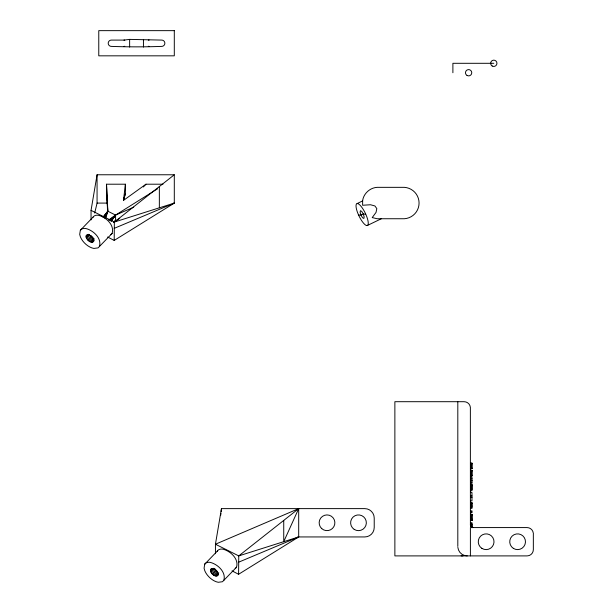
<?xml version="1.0" encoding="UTF-8"?>
<svg xmlns="http://www.w3.org/2000/svg" width="613" height="613" viewBox="0 0 613 613"><rect width="100%" height="100%" fill="white"/><g stroke="black" fill="none" stroke-linecap="round" stroke-linejoin="round"><path stroke-width="0.92" d="M86.065 236.924L86.372 235.315C89.651 233.269 94.747 238.189 93.368 241.637C90.387 243.537 86.678 239.806 86.065 236.924L88.601 234.281M210.451 570.78L210.757 569.17C214.037 567.125 219.14 572.044 217.753 575.492C214.772 577.392 211.064 573.661 210.451 570.78L212.359 568.795M114.194 240.426L114.355 222.044L174.299 174.766L174.299 203.087L114.194 240.426L107.62 237.009M238.587 574.281L238.748 555.899L298.692 508.621L298.692 536.942L238.587 574.281L232.013 570.864M220.726 515.211L220.933 513.326M221.147 511.449L221.462 508.621L364.781 508.621A9.44 9.44 0 0 1 374.221 518.062L374.221 527.502A9.44 9.44 0 0 1 364.781 536.942L298.692 536.942L296.861 537.501M162.974 184.207L145.978 184.207L123.481 200.405L125.397 184.207L106.509 184.207L107.574 211.807M91.053 219.883L91.046 210.374L97.069 174.766L174.299 174.766M94.709 213.048L97.069 203.087L97.069 174.766M123.481 200.405L125.397 193.647L125.397 184.207M123.627 199.769L125.397 193.647M105.765 218.075L107.857 211.232L106.509 184.207M80.334 230.335L79.69 234.396L80.41 236.924A12.589 6.988 43.9 0 0 93.896 248.434L98.08 247.874L112.118 233.415C114.738 225.124 106.041 217.163 98.555 215.316A12.589 6.988 43.9 0 0 93.046 217.132L80.334 230.335A12.589 6.988 43.9 0 1 85.843 228.519C93.329 230.365 102.026 238.327 99.406 246.618M92.892 217.538L93.046 217.132M204.719 564.19L204.075 568.251L204.796 570.78A12.589 6.988 43.9 0 0 218.282 582.289L222.473 581.729L236.503 567.27C239.131 558.979 230.434 551.018 222.94 549.171A12.589 6.988 43.9 0 0 217.431 550.987L204.719 564.19A12.589 6.988 43.9 0 1 210.228 562.374C217.722 564.221 226.419 572.182 223.791 580.473M217.286 551.394L217.431 550.987M105.015 218.136L107.857 211.232L106.509 193.647M104.394 217.799L107.857 211.232L115.566 215.086L133.726 207.186M103.789 217.6L107.857 211.232L103.176 217.033M111.344 221.017L115.566 215.086L157.587 188.766M111.237 221.063L115.566 215.086L115.566 220.58L113.374 222.396L119.742 218.297M103.574 217.102L107.857 211.232L103.153 217.201M110.991 221.032L115.566 215.086L108.746 219.96M110.884 220.565L115.566 215.086L109.152 220.389M143.35 186.973L145.978 184.207M86.065 235.959L87.337 234.633M86.249 237.706L89.421 234.404M86.717 238.687L89.889 235.384M87.559 239.829L91.375 235.867M88.241 240.541L92.057 236.587M89.207 241.292L93.023 237.331M90.211 241.851L93.391 238.549M91.191 242.173L94.371 238.871M92.088 242.25L93.988 240.265M92.824 242.066L94.096 240.748M210.458 569.814L211.73 568.489M210.634 571.554L213.814 568.259M211.102 572.542L214.918 568.58M211.952 573.684L215.768 569.722M212.634 574.396L216.45 570.442M213.592 575.147L217.408 571.186M214.604 575.707L217.776 572.404M215.584 576.028L218.764 572.726M216.473 576.105L218.381 574.12M217.217 575.921L218.489 574.603M110.317 220.404L115.566 215.086M110.792 234.672L112.118 233.415M235.185 568.527L236.503 567.27M114.125 221.714L115.566 220.58M170.881 204.788L174.299 203.087L172.468 203.646M296.125 538.214L298.692 536.942L238.748 555.899L215.439 544.229L221.462 508.621L221.462 511.457M357.134 203.554L362.605 200.918M360.988 215.132L360.122 212.205L360.444 210.673L361.754 211.424L363.294 214.014L364.16 216.933L363.846 218.473L362.528 217.722L360.988 215.132L363.471 213.929M367.149 225.584A12.137 3.433 64.2 0 0 362.681 208.543A12.137 3.433 64.2 0 0 356.597 209.585A12.137 3.433 64.2 0 0 367.149 225.584L381.37 218.726M114.194 228.365L174.299 203.087L114.355 222.044L91.046 210.374M238.58 562.221L298.692 536.942M114.846 221.193L116.677 220.634M358.628 215.171L360.858 214.795M363.432 214.351L365.654 213.968M123.949 40.09L129.634 39.385L161.709 40.09A3.149 3.149 0 0 1 164.859 43.239A3.149 3.149 0 0 1 161.709 46.389C144.898 47.002 128.178 47.002 111.359 46.389A3.149 3.149 0 0 1 108.21 43.239A3.149 3.149 0 0 1 111.359 40.09L123.949 40.09A3.149 3.149 0 0 1 124.761 40.197M533.31 533.256A6.291 6.291 0 0 0 527.042 527.578L470.401 527.578L470.401 555.899M493.802 63.3L452.892 63.3L452.892 72.74M97.069 203.087L107.559 203.087M470.401 463.129L471.972 463.175M470.401 463.305L471.972 463.321M470.401 463.574L471.972 463.574M470.401 463.719L471.972 463.719M470.401 464.302L471.972 464.302M470.401 465.06L471.972 465.06M470.401 465.995L471.972 465.995M470.401 467.045L471.972 467.045M470.401 467.857L471.972 467.857M470.401 468.179L471.972 468.202M470.401 468.409L471.972 468.409M470.401 468.493L471.972 468.547M470.401 468.845L471.972 468.845L471.972 463.129M470.401 470.378L471.972 470.378L471.972 476.102L470.401 476.102M470.401 470.493L471.972 470.424M470.401 470.562L471.972 470.562M470.401 470.822L471.972 470.822M470.401 470.968L471.972 470.968M470.401 471.55L471.972 471.55M470.401 472.316L471.972 472.316M470.401 473.251L471.972 473.251M470.401 474.293L471.972 474.293M470.401 475.106L471.972 475.106M470.401 475.427L471.972 475.45M470.401 475.657L471.972 475.742M470.401 475.795L471.972 475.841M470.401 477.236L471.972 477.236L471.972 483.381L470.401 483.381M470.401 478.424L471.972 478.424M470.401 480.201L471.972 480.201M470.401 480.347L471.972 480.347M470.401 482.132L471.972 482.132M470.401 484.661L471.972 484.661L471.972 490.76L470.401 490.76M470.401 484.722L471.972 484.707M470.401 484.906L471.972 484.837M470.401 485.059L471.972 485.059M470.401 485.366L471.972 485.366M470.401 485.787L471.972 485.787M470.401 486.278L471.972 486.278M470.401 486.837L471.972 486.837M470.401 487.473L471.972 487.473M470.401 488.04L471.972 488.04M470.401 488.584L471.972 488.584M470.401 489.151L471.972 489.151M470.401 489.603L471.972 489.603M470.401 492.545L471.972 492.545L471.972 500.898L470.401 500.898M470.401 495.932L471.972 495.932M470.401 497.511L471.972 497.511M470.401 502.652L471.972 502.652L471.972 508.361L470.401 508.361M470.401 502.775L471.972 502.775M470.401 503.15L471.972 503.15M470.401 503.449L471.972 503.449M470.401 503.809L471.972 503.809M470.401 504.683L471.972 504.683M470.401 505.365L471.972 505.365M470.401 506.024L471.972 506.024M470.401 506.645L471.972 506.645M470.401 507.242L471.972 507.242M470.401 510.859L471.972 510.859L471.972 512.292L470.401 512.292M470.401 512.169L471.972 512.169M471.972 514.307L470.401 514.307L471.972 514.361L471.972 520.56M470.401 514.499L471.972 514.499M470.401 514.744L471.972 514.744M470.401 515.081L471.972 515.081M470.401 515.541L471.972 515.541M470.401 516.085L471.972 516.085M470.401 516.705L471.972 516.705M470.401 517.395L471.972 517.395M470.401 518.016L471.972 518.016M470.401 518.575L471.972 518.575M470.401 519.088L471.972 519.088M470.401 519.548L471.972 519.548M470.401 519.993L471.972 519.993M470.401 520.307L471.972 520.307M470.401 520.368L471.972 520.368M470.401 520.56L471.972 520.514M470.401 522.713L471.972 522.713L471.972 527.67M470.401 523.87L471.972 523.87M470.401 524.299L471.972 524.299M470.401 524.797L471.972 524.797M471.972 525.364L470.401 525.364L470.37 407.377A6.291 6.291 0 0 0 464.102 401.699L394.872 401.699L394.872 555.899L527.042 555.899M470.401 526.008L471.972 526.008M470.401 526.552L471.972 526.552M462.248 555.853L462.968 555.899M461.068 555.853L461.719 555.899M215.447 553.738L215.439 544.229L298.692 508.621L283.735 541.67L283.735 520.414M533.341 533.869L533.341 549.608A6.291 6.291 0 0 1 527.663 555.868M457.811 401.699L457.811 546.459M159.349 186.559L159.349 207.815M143.442 39.385L143.442 47.094M129.634 39.385L129.634 47.094M472.93 527.517A3.149 3.149 0 0 1 470.401 524.429M467.252 555.899A9.44 9.44 0 0 1 457.857 547.386M149.128 46.389A3.149 3.149 0 0 1 148.308 46.282M148.308 40.197A3.149 3.149 0 0 1 149.128 40.09M124.761 46.282A3.149 3.149 0 0 1 123.949 46.389M362.651 200.42L362.612 205.255L370.536 204.75L374.934 205.976L376.811 208.589L376.037 212.397L372.206 217.584L377.141 218.741L404.365 218.741A15.739 15.739 0 0 0 419.07 203.041A15.739 15.739 0 0 0 404.365 187.34L377.141 187.34C370.045 187.739 363.77 193.401 362.651 200.42M174.299 30.65L98.77 30.65L98.77 55.829L174.299 55.829L174.299 30.65M321.748 528.628A7.869 7.869 0 0 0 334.706 524.414A7.869 7.869 0 0 0 324.584 515.303A7.869 7.869 0 0 0 321.748 528.628M354.199 529.379A7.869 7.869 0 0 0 366.336 523.195A7.869 7.869 0 0 0 354.912 515.771A7.869 7.869 0 0 0 354.199 529.379M481.849 548.336A7.869 7.869 0 0 0 493.994 542.153A7.869 7.869 0 0 0 482.561 534.728A7.869 7.869 0 0 0 481.849 548.336M513.319 548.336A7.869 7.869 0 0 0 525.464 542.153A7.869 7.869 0 0 0 514.031 534.728A7.869 7.869 0 0 0 513.319 548.336M467.052 75.468A3.149 3.149 0 0 0 471.772 72.74A3.149 3.149 0 0 0 467.052 70.012A3.149 3.149 0 0 0 467.052 75.468M492.224 66.028A3.149 3.149 0 0 0 496.944 63.3A3.149 3.149 0 0 0 492.224 60.572A3.149 3.149 0 0 0 492.224 66.028"/></g></svg>
